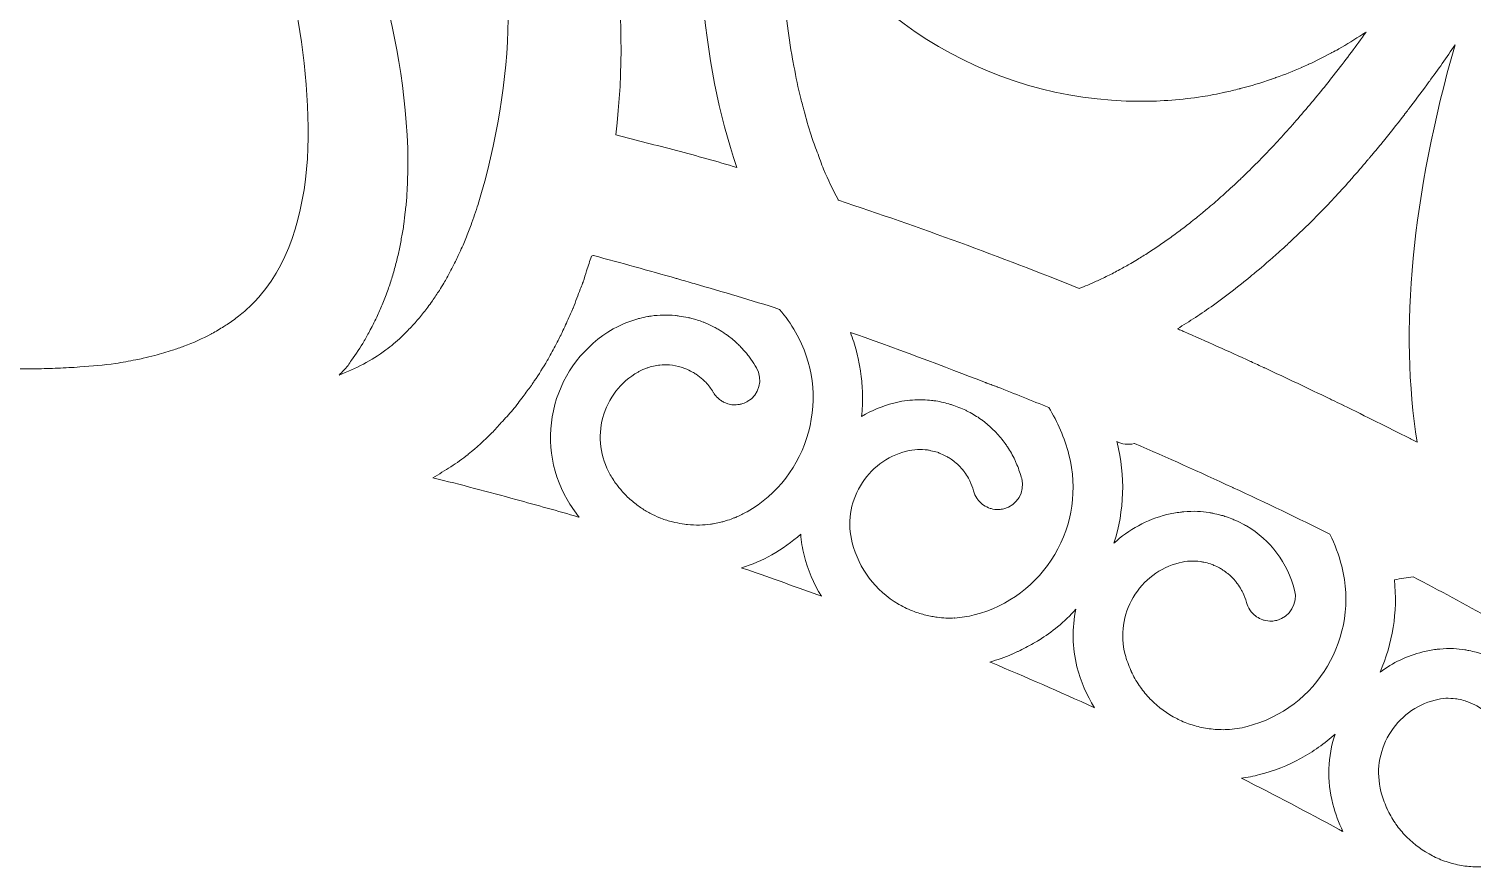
# Model space of a CAD drawing. Header units: millimetres. Extents: x -416 to 1516, y -417 to 43.
# Drawn here: x 549.31 to 578.37, y -35.04 to -18.17 of the extents above; entities that cross this region are included whole.
import ezdxf

# ---------------------------------------------------------------- set-up
doc = ezdxf.new("R2010")
doc.units = ezdxf.units.MM
doc.header["$MEASUREMENT"] = 0
doc.layers.add('Layer 3', color=7, linetype='Continuous')

msp = doc.modelspace()

# ---------------------------------------------------------------- linework, layer by layer
at = {"layer": 'Layer 3', "lineweight": 0}
for points, knots in [([(550.312, -7.56), (550.319, -7.545), (550.319, -7.535), (550.322, -7.521), (550.621, -7.637), (550.924, -7.764), (551.229, -7.897), (551.306, -7.93), (551.383, -7.966), (551.46, -8.001), (551.725, -8.12), (551.991, -8.245), (552.258, -8.379), (552.303, -8.401), (552.347, -8.422), (552.392, -8.445), (552.474, -8.487), (552.555, -8.53), (552.637, -8.573), (552.738, -8.627), (552.839, -8.681), (552.94, -8.736), (553.125, -8.838), (553.311, -8.944), (553.496, -9.053), (553.526, -9.071), (553.556, -9.088), (553.586, -9.106), (553.627, -9.13), (553.667, -9.154), (553.708, -9.178), (553.94, -9.319), (554.172, -9.463), (554.405, -9.617), (556.08, -10.767), (557.662, -12.395), (558.421, -14.528), (559.207, -16.635), (559.105, -19.222), (558.357, -21.696), (558.356, -21.698), (558.356, -21.699), (558.355, -21.701), (558.312, -21.841), (558.265, -21.978), (558.215, -22.114), (558.199, -22.159), (558.18, -22.203), (558.163, -22.248), (558.127, -22.34), (558.092, -22.431), (558.053, -22.52), (558.031, -22.572), (558.007, -22.622), (557.984, -22.673), (557.947, -22.753), (557.91, -22.833), (557.87, -22.911), (557.844, -22.963), (557.817, -23.014), (557.79, -23.065), (557.75, -23.139), (557.708, -23.213), (557.666, -23.285), (557.637, -23.334), (557.607, -23.383), (557.577, -23.431), (557.532, -23.502), (557.484, -23.572), (557.436, -23.64), (557.406, -23.684), (557.376, -23.728), (557.344, -23.771), (557.29, -23.844), (557.233, -23.913), (557.175, -23.981), (557.147, -24.015), (557.119, -24.051), (557.09, -24.084), (557.057, -24.121), (557.021, -24.154), (556.987, -24.189), (556.929, -24.251), (556.872, -24.313), (556.811, -24.37), (556.71, -24.463), (556.606, -24.55), (556.497, -24.631), (556.214, -24.845), (555.895, -25.002), (555.557, -25.136), (555.618, -25.069), (555.684, -25.018), (555.738, -24.943), (555.764, -24.908), (555.784, -24.871), (555.809, -24.836), (555.899, -24.709), (555.987, -24.581), (556.064, -24.45), (556.108, -24.377), (556.144, -24.302), (556.183, -24.228), (556.235, -24.131), (556.287, -24.035), (556.332, -23.937), (556.37, -23.855), (556.403, -23.773), (556.437, -23.69), (556.474, -23.599), (556.511, -23.507), (556.544, -23.415), (556.574, -23.329), (556.601, -23.244), (556.627, -23.158), (556.655, -23.068), (556.68, -22.978), (556.703, -22.888), (556.726, -22.801), (556.748, -22.714), (556.767, -22.626), (556.786, -22.538), (556.802, -22.451), (556.817, -22.364), (556.833, -22.275), (556.849, -22.187), (556.862, -22.098), (556.873, -22.015), (556.882, -21.933), (556.891, -21.85), (556.9, -21.759), (556.912, -21.669), (556.919, -21.579), (556.924, -21.512), (556.925, -21.448), (556.929, -21.382), (556.943, -21.105), (556.949, -20.833), (556.942, -20.573), (556.878, -19.166), (556.642, -17.974), (556.261, -16.732), (555.866, -15.523), (555.282, -14.468), (554.647, -13.541), (553.104, -11.394), (551.392, -9.877), (549.813, -8.758), (550.006, -8.361), (550.185, -7.966), (550.312, -7.56)], [0, 0, 0, 0, 1, 1, 1, 2, 2, 2, 3, 3, 3, 4, 4, 4, 5, 5, 5, 6, 6, 6, 7, 7, 7, 8, 8, 8, 9, 9, 9, 10, 10, 10, 11, 11, 11, 12, 12, 12, 13, 13, 13, 14, 14, 14, 15, 15, 15, 16, 16, 16, 17, 17, 17, 18, 18, 18, 19, 19, 19, 20, 20, 20, 21, 21, 21, 22, 22, 22, 23, 23, 23, 24, 24, 24, 25, 25, 25, 26, 26, 26, 27, 27, 27, 28, 28, 28, 29, 29, 29, 30, 30, 30, 31, 31, 31, 32, 32, 32, 33, 33, 33, 34, 34, 34, 35, 35, 35, 36, 36, 36, 37, 37, 37, 38, 38, 38, 39, 39, 39, 40, 40, 40, 41, 41, 41, 42, 42, 42, 43, 43, 43, 44, 44, 44, 45, 45, 45, 46, 46, 46, 47, 47, 47, 48, 48, 48, 49, 49, 49, 50, 50, 50, 50]), ([(547.459, -9.323), (547.461, -9.323), (547.462, -9.323), (547.464, -9.323), (547.496, -9.323), (547.524, -9.323), (547.553, -9.323), (547.555, -9.323), (547.557, -9.323), (547.559, -9.323), (547.587, -9.322), (547.616, -9.322), (547.648, -9.322), (547.683, -9.322), (547.723, -9.323), (547.772, -9.324), (547.775, -9.324), (547.777, -9.324), (547.78, -9.324), (547.832, -9.326), (547.893, -9.328), (547.97, -9.332), (548.087, -9.335), (548.205, -9.343), (548.322, -9.353), (548.483, -9.366), (548.644, -9.386), (548.804, -9.406), (548.873, -9.415), (548.942, -9.423), (549.01, -9.432), (549.043, -9.437), (549.075, -9.441), (549.107, -9.445), (549.189, -9.456), (549.272, -9.467), (549.352, -9.477), (550.739, -10.706), (552.189, -12.283), (553.401, -14.331), (553.905, -15.211), (554.332, -16.181), (554.582, -17.221), (554.81, -18.234), (554.965, -19.46), (554.93, -20.571), (554.887, -21.699), (554.611, -22.796), (553.969, -23.537), (553.9, -23.619), (553.824, -23.695), (553.746, -23.769), (553.669, -23.84), (553.589, -23.908), (553.505, -23.973), (553.505, -23.973), (553.505, -23.973), (553.505, -23.973), (553.432, -24.029), (553.355, -24.083), (553.276, -24.134), (553.264, -24.142), (553.251, -24.15), (553.239, -24.158), (553.161, -24.208), (553.08, -24.256), (552.997, -24.301), (552.991, -24.304), (552.983, -24.308), (552.977, -24.311), (552.806, -24.402), (552.625, -24.483), (552.435, -24.555), (552.36, -24.583), (552.282, -24.61), (552.204, -24.636), (552.203, -24.636), (552.203, -24.636), (552.202, -24.636), (552.145, -24.655), (552.088, -24.674), (552.029, -24.691), (551.969, -24.708), (551.909, -24.725), (551.849, -24.74), (551.771, -24.761), (551.691, -24.78), (551.611, -24.798), (551.563, -24.808), (551.515, -24.82), (551.465, -24.829), (551.332, -24.856), (551.198, -24.88), (551.06, -24.901), (551.059, -24.901), (551.059, -24.901), (551.059, -24.901), (550.823, -24.935), (550.581, -24.955), (550.337, -24.973), (550.191, -24.983), (550.043, -24.991), (549.894, -24.996), (549.749, -25.001), (549.605, -25.008), (549.458, -25.009), (549.217, -25.012), (548.975, -25.013), (548.729, -25.008), (547.194, -24.697), (545.593, -24.318), (543.931, -24.02), (543.895, -24.013), (543.857, -24.008), (543.821, -24.002), (545.947, -20.879), (546.739, -17.637), (546.169, -14.344), (545.819, -12.316), (544.989, -10.6), (544.16, -9.333), (544.586, -9.337), (545.013, -9.34), (545.428, -9.338), (545.428, -9.338), (547.068, -9.326), (547.068, -9.326), (547.068, -9.326), (547.459, -9.323), (547.459, -9.323)], [0, 0, 0, 0, 1, 1, 1, 2, 2, 2, 3, 3, 3, 4, 4, 4, 5, 5, 5, 6, 6, 6, 7, 7, 7, 8, 8, 8, 9, 9, 9, 10, 10, 10, 11, 11, 11, 12, 12, 12, 13, 13, 13, 14, 14, 14, 15, 15, 15, 16, 16, 16, 17, 17, 17, 18, 18, 18, 19, 19, 19, 20, 20, 20, 21, 21, 21, 22, 22, 22, 23, 23, 23, 24, 24, 24, 25, 25, 25, 26, 26, 26, 27, 27, 27, 28, 28, 28, 29, 29, 29, 30, 30, 30, 31, 31, 31, 32, 32, 32, 33, 33, 33, 34, 34, 34, 35, 35, 35, 36, 36, 36, 37, 37, 37, 38, 38, 38, 39, 39, 39, 40, 40, 40, 41, 41, 41, 42, 42, 42, 43, 43, 43, 43]), ([(561.951, -15.024), (561.954, -15.018), (561.957, -15.012), (561.96, -15.006), (561.962, -15.003), (561.964, -15), (561.966, -14.996), (561.966, -14.995), (561.967, -14.994), (561.968, -14.992), (562.043, -14.859), (562.116, -14.722), (562.189, -14.586), (562.19, -14.583), (562.192, -14.58), (562.193, -14.577), (562.196, -14.571), (562.2, -14.566), (562.203, -14.56), (562.253, -14.467), (562.302, -14.372), (562.351, -14.277), (562.354, -14.272), (562.356, -14.267), (562.359, -14.261), (562.36, -14.259), (562.361, -14.257), (562.362, -14.255), (562.436, -14.111), (562.51, -13.967), (562.583, -13.819), (562.583, -13.818), (562.584, -13.817), (562.585, -13.815), (562.586, -13.812), (562.588, -13.808), (562.59, -13.805), (562.593, -13.798), (562.596, -13.792), (562.599, -13.786), (562.716, -13.549), (562.831, -13.308), (562.942, -13.06), (562.943, -13.058), (562.944, -13.057), (562.945, -13.055), (562.623, -16.125), (562.843, -18.85), (563.567, -20.959), (563.166, -20.837), (562.761, -20.726), (562.354, -20.619), (561.947, -20.512), (561.538, -20.408), (561.13, -20.301), (561.285, -18.999), (561.269, -17.707), (561.071, -16.468), (561.24, -16.213), (561.406, -15.952), (561.569, -15.683), (561.699, -15.469), (561.826, -15.249), (561.951, -15.024)], [0, 0, 0, 0, 1, 1, 1, 2, 2, 2, 3, 3, 3, 4, 4, 4, 5, 5, 5, 6, 6, 6, 7, 7, 7, 8, 8, 8, 9, 9, 9, 10, 10, 10, 11, 11, 11, 12, 12, 12, 13, 13, 13, 14, 14, 14, 15, 15, 15, 16, 16, 16, 17, 17, 17, 18, 18, 18, 19, 19, 19, 20, 20, 20, 21, 21, 21, 21]), ([(564.456, -15.144), (565.787, -17.799), (568.532, -19.627), (571.699, -19.627), (571.699, -19.627), (571.699, -19.627), (571.699, -19.627), (571.699, -19.627), (571.699, -19.627), (571.699, -19.627), (571.699, -19.627), (571.699, -19.627), (571.699, -19.627), (571.699, -19.627), (571.7, -19.627), (571.7, -19.627), (572.12, -19.627), (572.532, -19.595), (572.935, -19.533), (573.089, -19.509), (573.24, -19.478), (573.391, -19.445), (573.392, -19.445), (573.394, -19.444), (573.395, -19.444), (573.396, -19.444), (573.396, -19.444), (573.396, -19.444), (573.492, -19.423), (573.587, -19.401), (573.682, -19.377), (573.682, -19.377), (573.682, -19.377), (573.683, -19.377), (573.685, -19.376), (573.687, -19.375), (573.69, -19.375), (573.69, -19.375), (573.69, -19.375), (573.69, -19.375), (573.69, -19.375), (573.69, -19.375), (573.69, -19.375), (573.693, -19.374), (573.697, -19.373), (573.7, -19.372), (573.701, -19.372), (573.701, -19.371), (573.702, -19.371), (573.914, -19.317), (574.122, -19.254), (574.328, -19.183), (574.328, -19.183), (574.328, -19.183), (574.329, -19.183), (574.331, -19.182), (574.333, -19.182), (574.335, -19.181), (574.36, -19.172), (574.385, -19.163), (574.41, -19.154), (574.413, -19.153), (574.415, -19.152), (574.418, -19.151), (574.418, -19.151), (574.419, -19.151), (574.419, -19.151), (574.595, -19.088), (574.768, -19.019), (574.938, -18.944), (574.938, -18.944), (574.939, -18.944), (574.939, -18.944), (574.942, -18.943), (574.946, -18.941), (574.949, -18.94), (574.99, -18.922), (575.03, -18.905), (575.07, -18.887), (575.072, -18.886), (575.075, -18.884), (575.077, -18.883), (575.077, -18.883), (575.078, -18.883), (575.078, -18.883), (575.229, -18.813), (575.377, -18.738), (575.524, -18.659), (575.525, -18.658), (575.526, -18.658), (575.527, -18.657), (575.533, -18.654), (575.539, -18.652), (575.545, -18.648), (575.589, -18.625), (575.634, -18.603), (575.678, -18.578), (575.68, -18.577), (575.682, -18.575), (575.684, -18.574), (575.684, -18.574), (575.684, -18.574), (575.685, -18.574), (575.85, -18.48), (576.012, -18.38), (576.169, -18.275), (576.172, -18.273), (576.175, -18.271), (576.178, -18.269), (576.197, -18.257), (576.216, -18.247), (576.234, -18.235), (576.039, -18.508), (575.841, -18.772), (575.641, -19.028), (575.632, -19.04), (575.623, -19.052), (575.614, -19.064), (575.42, -19.312), (575.224, -19.552), (575.027, -19.784), (575.011, -19.803), (574.994, -19.822), (574.978, -19.841), (574.78, -20.072), (574.581, -20.295), (574.381, -20.508), (574.373, -20.517), (574.365, -20.526), (574.356, -20.534), (574.151, -20.753), (573.944, -20.962), (573.737, -21.161), (573.726, -21.171), (573.715, -21.182), (573.703, -21.193), (573.598, -21.293), (573.492, -21.391), (573.387, -21.486), (573.362, -21.508), (573.338, -21.53), (573.313, -21.552), (573.221, -21.634), (573.128, -21.714), (573.036, -21.792), (573.003, -21.819), (572.971, -21.846), (572.939, -21.872), (572.854, -21.942), (572.769, -22.011), (572.684, -22.078), (572.647, -22.107), (572.61, -22.136), (572.572, -22.164), (572.493, -22.225), (572.413, -22.285), (572.333, -22.342), (572.293, -22.372), (572.252, -22.402), (572.211, -22.43), (572.134, -22.484), (572.058, -22.536), (571.982, -22.587), (571.939, -22.615), (571.896, -22.644), (571.854, -22.671), (571.779, -22.719), (571.704, -22.765), (571.63, -22.81), (571.586, -22.836), (571.543, -22.863), (571.5, -22.888), (571.425, -22.931), (571.351, -22.972), (571.276, -23.012), (571.234, -23.035), (571.192, -23.059), (571.15, -23.081), (571.07, -23.122), (570.99, -23.16), (570.911, -23.197), (570.875, -23.214), (570.839, -23.233), (570.803, -23.249), (570.688, -23.301), (570.574, -23.349), (570.46, -23.393), (568.867, -22.753), (567.25, -22.161), (565.612, -21.618), (565.609, -21.614), (565.608, -21.609), (565.606, -21.605), (565.501, -21.412), (565.403, -21.208), (565.312, -20.993), (565.267, -20.884), (565.227, -20.765), (565.185, -20.65), (565.143, -20.536), (565.098, -20.427), (565.06, -20.308), (565.007, -20.144), (564.961, -19.971), (564.915, -19.798), (564.906, -19.764), (564.897, -19.731), (564.887, -19.698), (564.875, -19.655), (564.863, -19.613), (564.852, -19.568), (564.801, -19.359), (564.757, -19.142), (564.716, -18.92), (564.707, -18.872), (564.696, -18.827), (564.688, -18.779), (564.644, -18.53), (564.607, -18.273), (564.576, -18.01), (564.573, -17.987), (564.569, -17.965), (564.566, -17.941), (564.534, -17.659), (564.508, -17.369), (564.488, -17.073), (564.488, -17.068), (564.488, -17.063), (564.487, -17.057), (564.486, -17.042), (564.486, -17.025), (564.485, -17.009), (564.481, -16.94), (564.481, -16.868), (564.477, -16.798), (564.466, -16.575), (564.454, -16.351), (564.45, -16.12), (564.445, -15.801), (564.447, -15.476), (564.456, -15.144)], [0, 0, 0, 0, 1, 1, 1, 2, 2, 2, 3, 3, 3, 4, 4, 4, 5, 5, 5, 6, 6, 6, 7, 7, 7, 8, 8, 8, 9, 9, 9, 10, 10, 10, 11, 11, 11, 12, 12, 12, 13, 13, 13, 14, 14, 14, 15, 15, 15, 16, 16, 16, 17, 17, 17, 18, 18, 18, 19, 19, 19, 20, 20, 20, 21, 21, 21, 22, 22, 22, 23, 23, 23, 24, 24, 24, 25, 25, 25, 26, 26, 26, 27, 27, 27, 28, 28, 28, 29, 29, 29, 30, 30, 30, 31, 31, 31, 32, 32, 32, 33, 33, 33, 34, 34, 34, 35, 35, 35, 36, 36, 36, 37, 37, 37, 38, 38, 38, 39, 39, 39, 40, 40, 40, 41, 41, 41, 42, 42, 42, 43, 43, 43, 44, 44, 44, 45, 45, 45, 46, 46, 46, 47, 47, 47, 48, 48, 48, 49, 49, 49, 50, 50, 50, 51, 51, 51, 52, 52, 52, 53, 53, 53, 54, 54, 54, 55, 55, 55, 56, 56, 56, 57, 57, 57, 58, 58, 58, 59, 59, 59, 60, 60, 60, 61, 61, 61, 62, 62, 62, 63, 63, 63, 64, 64, 64, 65, 65, 65, 66, 66, 66, 67, 67, 67, 68, 68, 68, 69, 69, 69, 70, 70, 70, 71, 71, 71, 72, 72, 72, 73, 73, 73, 74, 74, 74, 75, 75, 75, 76, 76, 76, 77, 77, 77, 78, 78, 78, 79, 79, 79, 80, 80, 80, 80]), ([(577.264, -26.485), (577.229, -26.468), (577.193, -26.451), (577.159, -26.433), (577.15, -26.429), (577.141, -26.424), (577.132, -26.42), (577.124, -26.416), (577.116, -26.412), (577.108, -26.408), (576.668, -26.185), (576.226, -25.965), (575.783, -25.749), (575.781, -25.748), (575.779, -25.747), (575.778, -25.746), (575.776, -25.745), (575.774, -25.744), (575.772, -25.743), (575.762, -25.739), (575.753, -25.734), (575.744, -25.73), (575.683, -25.7), (575.621, -25.67), (575.56, -25.64), (575.547, -25.634), (575.533, -25.628), (575.52, -25.622), (575.518, -25.621), (575.515, -25.619), (575.513, -25.618), (575.51, -25.617), (575.508, -25.616), (575.506, -25.615), (575.07, -25.404), (574.633, -25.197), (574.193, -24.993), (574.19, -24.992), (574.188, -24.99), (574.185, -24.989), (574.182, -24.988), (574.179, -24.986), (574.175, -24.984), (574.09, -24.945), (574.004, -24.905), (573.918, -24.865), (573.916, -24.864), (573.914, -24.863), (573.912, -24.862), (573.911, -24.862), (573.91, -24.861), (573.908, -24.861), (573.464, -24.657), (573.017, -24.456), (572.567, -24.261), (572.561, -24.258), (572.554, -24.255), (572.547, -24.252), (572.539, -24.249), (572.532, -24.245), (572.524, -24.242), (572.495, -24.229), (572.467, -24.216), (572.438, -24.203), (572.679, -24.058), (572.92, -23.899), (573.16, -23.728), (573.377, -23.574), (573.593, -23.407), (573.809, -23.234), (573.811, -23.232), (573.814, -23.229), (573.816, -23.227), (573.817, -23.226), (573.819, -23.225), (573.82, -23.224), (573.821, -23.224), (573.821, -23.223), (573.822, -23.223), (573.873, -23.182), (573.924, -23.138), (573.975, -23.096), (573.977, -23.095), (573.978, -23.094), (573.979, -23.093), (573.982, -23.091), (573.984, -23.088), (573.987, -23.086), (573.991, -23.082), (573.996, -23.079), (574.001, -23.075), (574.16, -22.942), (574.319, -22.805), (574.478, -22.662), (574.482, -22.657), (574.487, -22.653), (574.492, -22.649), (574.494, -22.647), (574.496, -22.645), (574.499, -22.643), (574.5, -22.641), (574.501, -22.64), (574.503, -22.639), (574.552, -22.594), (574.602, -22.551), (574.651, -22.505), (574.652, -22.504), (574.653, -22.503), (574.654, -22.502), (574.656, -22.501), (574.657, -22.499), (574.659, -22.497), (574.662, -22.495), (574.665, -22.492), (574.668, -22.489), (574.881, -22.291), (575.094, -22.087), (575.305, -21.871), (575.306, -21.871), (575.306, -21.87), (575.307, -21.87), (575.308, -21.868), (575.31, -21.867), (575.311, -21.865), (575.523, -21.649), (575.733, -21.421), (575.941, -21.187), (575.944, -21.184), (575.946, -21.181), (575.949, -21.178), (575.95, -21.176), (575.951, -21.175), (575.953, -21.173), (575.953, -21.173), (575.954, -21.172), (575.954, -21.171), (576.054, -21.06), (576.152, -20.941), (576.251, -20.826), (576.255, -20.821), (576.259, -20.816), (576.263, -20.811), (576.27, -20.803), (576.277, -20.795), (576.285, -20.786), (576.298, -20.771), (576.311, -20.755), (576.324, -20.74), (576.395, -20.656), (576.467, -20.574), (576.537, -20.487), (576.541, -20.483), (576.544, -20.479), (576.547, -20.475), (576.549, -20.473), (576.55, -20.471), (576.552, -20.469), (576.553, -20.468), (576.553, -20.467), (576.554, -20.466), (576.702, -20.286), (576.848, -20.1), (576.993, -19.912), (576.995, -19.909), (576.997, -19.906), (576.999, -19.904), (577.003, -19.899), (577.007, -19.894), (577.011, -19.889), (577.019, -19.879), (577.026, -19.871), (577.033, -19.861), (577.056, -19.832), (577.079, -19.802), (577.101, -19.772), (577.108, -19.764), (577.114, -19.756), (577.12, -19.748), (577.124, -19.743), (577.127, -19.738), (577.131, -19.733), (577.132, -19.731), (577.134, -19.728), (577.136, -19.726), (577.258, -19.565), (577.38, -19.403), (577.501, -19.236), (577.502, -19.235), (577.502, -19.234), (577.503, -19.233), (577.505, -19.231), (577.507, -19.229), (577.509, -19.226), (577.683, -18.988), (577.856, -18.745), (578.025, -18.494), (577.159, -21.502), (576.901, -24.262), (577.264, -26.485)], [0, 0, 0, 0, 1, 1, 1, 2, 2, 2, 3, 3, 3, 4, 4, 4, 5, 5, 5, 6, 6, 6, 7, 7, 7, 8, 8, 8, 9, 9, 9, 10, 10, 10, 11, 11, 11, 12, 12, 12, 13, 13, 13, 14, 14, 14, 15, 15, 15, 16, 16, 16, 17, 17, 17, 18, 18, 18, 19, 19, 19, 20, 20, 20, 21, 21, 21, 22, 22, 22, 23, 23, 23, 24, 24, 24, 25, 25, 25, 26, 26, 26, 27, 27, 27, 28, 28, 28, 29, 29, 29, 30, 30, 30, 31, 31, 31, 32, 32, 32, 33, 33, 33, 34, 34, 34, 35, 35, 35, 36, 36, 36, 37, 37, 37, 38, 38, 38, 39, 39, 39, 40, 40, 40, 41, 41, 41, 42, 42, 42, 43, 43, 43, 44, 44, 44, 45, 45, 45, 46, 46, 46, 47, 47, 47, 48, 48, 48, 49, 49, 49, 50, 50, 50, 51, 51, 51, 52, 52, 52, 53, 53, 53, 54, 54, 54, 55, 55, 55, 56, 56, 56, 57, 57, 57, 58, 58, 58, 59, 59, 59, 60, 60, 60, 61, 61, 61, 62, 62, 62, 63, 63, 63, 64, 64, 64, 65, 65, 65, 66, 66, 66, 66]), ([(564.428, -23.813), (564.428, -23.813), (564.428, -23.813), (564.428, -23.813), (564.545, -23.957), (564.655, -24.108), (564.75, -24.274), (565.102, -24.887), (565.194, -25.601), (565.009, -26.283), (564.824, -26.966), (564.384, -27.535), (563.771, -27.887), (563.769, -27.888), (563.768, -27.889), (563.766, -27.89), (563.699, -27.928), (563.63, -27.961), (563.56, -27.991), (563.537, -28.001), (563.514, -28.009), (563.491, -28.018), (563.441, -28.037), (563.391, -28.055), (563.34, -28.07), (563.315, -28.077), (563.289, -28.084), (563.263, -28.091), (563.212, -28.104), (563.16, -28.115), (563.109, -28.123), (563.085, -28.127), (563.062, -28.132), (563.039, -28.135), (562.965, -28.145), (562.891, -28.152), (562.817, -28.154), (562.816, -28.154), (562.816, -28.154), (562.816, -28.154), (562.735, -28.156), (562.655, -28.151), (562.575, -28.143), (562.554, -28.141), (562.533, -28.138), (562.512, -28.136), (562.448, -28.127), (562.384, -28.116), (562.321, -28.102), (562.305, -28.098), (562.288, -28.095), (562.271, -28.091), (562.192, -28.071), (562.114, -28.047), (562.038, -28.017), (562.031, -28.014), (562.023, -28.01), (562.016, -28.007), (561.947, -27.98), (561.881, -27.949), (561.816, -27.914), (561.8, -27.905), (561.784, -27.897), (561.768, -27.888), (561.703, -27.85), (561.638, -27.81), (561.577, -27.765), (561.572, -27.761), (561.567, -27.758), (561.562, -27.755), (561.494, -27.704), (561.429, -27.649), (561.367, -27.589), (561.359, -27.581), (561.35, -27.572), (561.342, -27.563), (561.29, -27.511), (561.24, -27.455), (561.193, -27.396), (561.183, -27.384), (561.173, -27.373), (561.164, -27.36), (561.111, -27.291), (561.062, -27.219), (561.017, -27.141), (560.816, -26.79), (560.763, -26.382), (560.869, -25.992), (560.975, -25.601), (561.226, -25.275), (561.577, -25.074), (561.582, -25.071), (561.588, -25.069), (561.593, -25.066), (561.647, -25.037), (561.702, -25.012), (561.759, -24.992), (561.78, -24.985), (561.801, -24.979), (561.822, -24.973), (561.867, -24.96), (561.911, -24.95), (561.956, -24.943), (561.977, -24.94), (561.997, -24.936), (562.018, -24.934), (562.082, -24.928), (562.145, -24.925), (562.208, -24.93), (562.209, -24.93), (562.209, -24.93), (562.209, -24.93), (562.21, -24.93), (562.21, -24.93), (562.211, -24.93), (562.292, -24.936), (562.371, -24.953), (562.448, -24.976), (562.473, -24.984), (562.496, -24.994), (562.52, -25.003), (562.573, -25.023), (562.624, -25.046), (562.673, -25.074), (562.699, -25.088), (562.723, -25.104), (562.747, -25.12), (562.794, -25.151), (562.838, -25.187), (562.881, -25.226), (562.9, -25.244), (562.921, -25.261), (562.939, -25.281), (562.996, -25.341), (563.047, -25.407), (563.09, -25.481), (563.091, -25.482), (563.093, -25.484), (563.093, -25.485), (563.113, -25.52), (563.137, -25.55), (563.164, -25.578), (563.171, -25.586), (563.179, -25.593), (563.188, -25.6), (563.207, -25.619), (563.228, -25.636), (563.251, -25.65), (563.261, -25.657), (563.271, -25.663), (563.281, -25.669), (563.305, -25.683), (563.329, -25.693), (563.354, -25.703), (563.364, -25.706), (563.373, -25.711), (563.383, -25.714), (563.419, -25.724), (563.455, -25.732), (563.492, -25.735), (563.492, -25.735), (563.492, -25.735), (563.492, -25.735), (563.534, -25.738), (563.577, -25.733), (563.619, -25.726), (563.63, -25.723), (563.642, -25.721), (563.653, -25.718), (563.693, -25.708), (563.731, -25.694), (563.769, -25.673), (563.771, -25.672), (563.774, -25.671), (563.777, -25.67), (564.016, -25.532), (564.099, -25.227), (563.962, -24.987), (563.954, -24.973), (563.943, -24.961), (563.935, -24.947), (563.899, -24.887), (563.861, -24.83), (563.82, -24.776), (563.8, -24.749), (563.779, -24.723), (563.758, -24.697), (563.722, -24.654), (563.685, -24.613), (563.646, -24.573), (563.625, -24.551), (563.604, -24.528), (563.582, -24.507), (563.524, -24.452), (563.464, -24.401), (563.401, -24.353), (563.381, -24.338), (563.361, -24.326), (563.341, -24.312), (563.291, -24.277), (563.241, -24.245), (563.19, -24.215), (563.164, -24.2), (563.137, -24.185), (563.111, -24.171), (563.056, -24.143), (563, -24.117), (562.944, -24.093), (562.924, -24.085), (562.905, -24.075), (562.885, -24.068), (562.809, -24.039), (562.733, -24.015), (562.655, -23.995), (562.631, -23.989), (562.608, -23.985), (562.585, -23.98), (562.524, -23.966), (562.464, -23.956), (562.402, -23.947), (562.377, -23.944), (562.353, -23.941), (562.328, -23.938), (562.245, -23.93), (562.162, -23.926), (562.079, -23.928), (562.079, -23.928), (562.079, -23.928), (562.079, -23.928), (562, -23.929), (561.922, -23.937), (561.844, -23.947), (561.821, -23.95), (561.798, -23.955), (561.774, -23.959), (561.719, -23.968), (561.664, -23.98), (561.609, -23.994), (561.583, -24), (561.557, -24.007), (561.531, -24.015), (561.476, -24.031), (561.423, -24.05), (561.369, -24.071), (561.346, -24.08), (561.323, -24.088), (561.3, -24.097), (561.225, -24.129), (561.151, -24.165), (561.079, -24.207), (560.496, -24.541), (560.078, -25.082), (559.903, -25.73), (559.727, -26.378), (559.815, -27.056), (560.149, -27.639), (560.222, -27.766), (560.305, -27.884), (560.394, -27.997), (560.388, -27.995), (560.382, -27.994), (560.377, -27.992), (559.958, -27.871), (559.539, -27.753), (559.118, -27.639), (558.564, -27.487), (558.008, -27.34), (557.448, -27.202), (557.568, -27.129), (557.689, -27.057), (557.808, -26.98), (557.926, -26.904), (558.043, -26.823), (558.154, -26.732), (558.156, -26.73), (558.158, -26.728), (558.16, -26.727), (558.327, -26.59), (558.484, -26.448), (558.632, -26.301), (558.7, -26.233), (558.759, -26.162), (558.823, -26.092), (558.901, -26.008), (558.982, -25.925), (559.055, -25.838), (559.128, -25.75), (559.194, -25.658), (559.262, -25.567), (559.291, -25.529), (559.32, -25.492), (559.348, -25.453), (559.374, -25.42), (559.401, -25.386), (559.426, -25.351), (559.427, -25.35), (559.428, -25.348), (559.429, -25.346), (559.435, -25.337), (559.44, -25.327), (559.447, -25.318), (559.461, -25.296), (559.475, -25.274), (559.489, -25.252), (559.58, -25.118), (559.668, -24.983), (559.748, -24.845), (559.748, -24.845), (559.748, -24.845), (559.748, -24.845), (559.748, -24.845), (559.748, -24.845), (559.748, -24.845), (559.75, -24.843), (559.751, -24.841), (559.752, -24.839), (559.771, -24.805), (559.787, -24.771), (559.806, -24.738), (559.861, -24.638), (559.915, -24.539), (559.966, -24.439), (559.986, -24.401), (560.008, -24.364), (560.027, -24.325), (560.028, -24.323), (560.029, -24.32), (560.031, -24.318), (560.056, -24.267), (560.076, -24.215), (560.1, -24.163), (560.146, -24.064), (560.193, -23.964), (560.236, -23.864), (560.245, -23.842), (560.256, -23.821), (560.265, -23.799), (560.267, -23.795), (560.268, -23.792), (560.269, -23.789), (560.297, -23.722), (560.32, -23.655), (560.346, -23.588), (560.346, -23.587), (560.346, -23.587), (560.346, -23.587), (560.347, -23.586), (560.347, -23.585), (560.347, -23.585), (560.37, -23.525), (560.392, -23.466), (560.415, -23.407), (560.429, -23.367), (560.446, -23.328), (560.46, -23.289), (560.46, -23.289), (560.46, -23.288), (560.46, -23.288), (560.46, -23.288), (560.461, -23.288), (560.461, -23.287), (560.461, -23.287), (560.461, -23.287), (560.461, -23.287), (560.463, -23.281), (560.465, -23.275), (560.467, -23.27), (560.469, -23.266), (560.47, -23.262), (560.471, -23.259), (560.497, -23.185), (560.518, -23.111), (560.542, -23.038), (560.575, -22.939), (560.608, -22.841), (560.637, -22.744), (560.649, -22.739), (560.662, -22.733), (560.674, -22.729), (560.677, -22.73), (560.68, -22.731), (560.682, -22.731), (561.238, -22.88), (561.792, -23.034), (562.345, -23.191), (562.356, -23.194), (562.366, -23.197), (562.377, -23.2), (562.487, -23.232), (562.597, -23.263), (562.707, -23.295), (563.283, -23.461), (563.857, -23.632), (564.428, -23.813)], [0, 0, 0, 0, 1, 1, 1, 2, 2, 2, 3, 3, 3, 4, 4, 4, 5, 5, 5, 6, 6, 6, 7, 7, 7, 8, 8, 8, 9, 9, 9, 10, 10, 10, 11, 11, 11, 12, 12, 12, 13, 13, 13, 14, 14, 14, 15, 15, 15, 16, 16, 16, 17, 17, 17, 18, 18, 18, 19, 19, 19, 20, 20, 20, 21, 21, 21, 22, 22, 22, 23, 23, 23, 24, 24, 24, 25, 25, 25, 26, 26, 26, 27, 27, 27, 28, 28, 28, 29, 29, 29, 30, 30, 30, 31, 31, 31, 32, 32, 32, 33, 33, 33, 34, 34, 34, 35, 35, 35, 36, 36, 36, 37, 37, 37, 38, 38, 38, 39, 39, 39, 40, 40, 40, 41, 41, 41, 42, 42, 42, 43, 43, 43, 44, 44, 44, 45, 45, 45, 46, 46, 46, 47, 47, 47, 48, 48, 48, 49, 49, 49, 50, 50, 50, 51, 51, 51, 52, 52, 52, 53, 53, 53, 54, 54, 54, 55, 55, 55, 56, 56, 56, 57, 57, 57, 58, 58, 58, 59, 59, 59, 60, 60, 60, 61, 61, 61, 62, 62, 62, 63, 63, 63, 64, 64, 64, 65, 65, 65, 66, 66, 66, 67, 67, 67, 68, 68, 68, 69, 69, 69, 70, 70, 70, 71, 71, 71, 72, 72, 72, 73, 73, 73, 74, 74, 74, 75, 75, 75, 76, 76, 76, 77, 77, 77, 78, 78, 78, 79, 79, 79, 80, 80, 80, 81, 81, 81, 82, 82, 82, 83, 83, 83, 84, 84, 84, 85, 85, 85, 86, 86, 86, 87, 87, 87, 88, 88, 88, 89, 89, 89, 90, 90, 90, 91, 91, 91, 92, 92, 92, 93, 93, 93, 94, 94, 94, 95, 95, 95, 96, 96, 96, 97, 97, 97, 98, 98, 98, 99, 99, 99, 100, 100, 100, 101, 101, 101, 102, 102, 102, 103, 103, 103, 104, 104, 104, 105, 105, 105, 106, 106, 106, 107, 107, 107, 108, 108, 108, 109, 109, 109, 110, 110, 110, 111, 111, 111, 112, 112, 112, 113, 113, 113, 114, 114, 114, 115, 115, 115, 116, 116, 116, 117, 117, 117, 118, 118, 118, 119, 119, 119, 120, 120, 120, 121, 121, 121, 122, 122, 122, 123, 123, 123, 124, 124, 124, 125, 125, 125, 126, 126, 126, 127, 127, 127, 128, 128, 128, 129, 129, 129, 130, 130, 130, 131, 131, 131, 131]), ([(569.301, -27.217), (569.299, -27.208), (569.294, -27.2), (569.292, -27.191), (569.265, -27.093), (569.231, -26.999), (569.192, -26.909), (569.182, -26.886), (569.174, -26.863), (569.163, -26.841), (569.12, -26.75), (569.071, -26.664), (569.016, -26.582), (569.001, -26.559), (568.986, -26.537), (568.971, -26.515), (568.913, -26.435), (568.851, -26.359), (568.784, -26.289), (568.768, -26.272), (568.751, -26.257), (568.735, -26.241), (568.666, -26.173), (568.593, -26.108), (568.515, -26.051), (568.505, -26.043), (568.494, -26.036), (568.484, -26.028), (568.403, -25.97), (568.318, -25.92), (568.23, -25.874), (568.212, -25.864), (568.195, -25.854), (568.176, -25.845), (568.086, -25.802), (567.993, -25.765), (567.897, -25.735), (567.876, -25.728), (567.855, -25.721), (567.834, -25.715), (567.736, -25.687), (567.636, -25.665), (567.534, -25.651), (567.517, -25.649), (567.501, -25.648), (567.484, -25.646), (567.375, -25.634), (567.264, -25.629), (567.153, -25.634), (567.012, -25.641), (566.871, -25.662), (566.729, -25.698), (566.497, -25.758), (566.279, -25.85), (566.077, -25.968), (566.092, -25.828), (566.099, -25.687), (566.097, -25.545), (566.096, -25.418), (566.085, -25.29), (566.07, -25.163), (566.07, -25.159), (566.069, -25.154), (566.068, -25.15), (566.068, -25.149), (566.068, -25.148), (566.068, -25.147), (566.065, -25.123), (566.061, -25.098), (566.057, -25.074), (566.057, -25.073), (566.057, -25.072), (566.057, -25.071), (566.056, -25.064), (566.055, -25.057), (566.054, -25.05), (566.04, -24.955), (566.021, -24.861), (566, -24.767), (565.998, -24.76), (565.996, -24.753), (565.995, -24.746), (565.994, -24.745), (565.994, -24.744), (565.994, -24.742), (565.988, -24.718), (565.983, -24.694), (565.976, -24.67), (565.976, -24.669), (565.976, -24.669), (565.976, -24.668), (565.975, -24.664), (565.974, -24.66), (565.973, -24.656), (565.939, -24.53), (565.901, -24.404), (565.853, -24.28), (565.854, -24.281), (565.854, -24.281), (565.854, -24.281), (566.569, -24.52), (567.904, -25.03), (568.506, -25.26), (568.526, -25.268), (568.545, -25.275), (568.565, -25.283), (568.57, -25.285), (568.576, -25.287), (568.581, -25.289), (568.587, -25.291), (568.595, -25.294), (568.601, -25.296), (568.616, -25.302), (568.628, -25.307), (568.641, -25.312), (568.649, -25.314), (568.654, -25.317), (568.661, -25.319), (568.677, -25.325), (568.695, -25.332), (568.709, -25.337), (568.709, -25.338), (568.711, -25.338), (568.712, -25.339), (568.725, -25.344), (568.735, -25.347), (568.746, -25.351), (568.748, -25.352), (568.75, -25.353), (568.753, -25.354), (568.765, -25.358), (568.779, -25.364), (568.787, -25.367), (568.787, -25.367), (568.787, -25.367), (568.787, -25.367), (568.798, -25.371), (568.802, -25.372), (568.806, -25.373), (568.808, -25.374), (568.815, -25.377), (568.815, -25.377), (569.16, -25.511), (569.503, -25.65), (569.846, -25.789), (570.024, -26.076), (570.162, -26.395), (570.251, -26.739), (570.427, -27.424), (570.326, -28.136), (569.966, -28.745), (569.606, -29.354), (569.031, -29.786), (568.346, -29.962), (568.215, -29.996), (568.084, -30.016), (567.952, -30.024), (567.952, -30.024), (567.951, -30.023), (567.951, -30.023), (567.833, -30.03), (567.717, -30.023), (567.601, -30.009), (567.564, -30.004), (567.529, -29.997), (567.493, -29.991), (567.41, -29.976), (567.328, -29.956), (567.247, -29.931), (567.211, -29.919), (567.175, -29.909), (567.139, -29.896), (567.035, -29.857), (566.933, -29.81), (566.835, -29.754), (566.829, -29.75), (566.823, -29.748), (566.818, -29.745), (566.354, -29.471), (566.024, -29.032), (565.89, -28.51), (565.789, -28.119), (565.847, -27.711), (566.053, -27.363), (566.259, -27.014), (566.588, -26.767), (566.979, -26.667), (567.054, -26.647), (567.128, -26.636), (567.202, -26.633), (567.271, -26.629), (567.34, -26.634), (567.407, -26.643), (567.43, -26.646), (567.451, -26.653), (567.473, -26.657), (567.517, -26.666), (567.562, -26.676), (567.605, -26.69), (567.629, -26.698), (567.653, -26.709), (567.676, -26.719), (567.715, -26.735), (567.753, -26.752), (567.79, -26.772), (567.813, -26.785), (567.835, -26.799), (567.858, -26.813), (567.892, -26.836), (567.925, -26.86), (567.957, -26.886), (567.978, -26.903), (567.998, -26.92), (568.017, -26.938), (568.048, -26.967), (568.076, -26.998), (568.104, -27.031), (568.12, -27.05), (568.137, -27.069), (568.152, -27.09), (568.18, -27.128), (568.204, -27.169), (568.227, -27.211), (568.237, -27.23), (568.249, -27.247), (568.258, -27.266), (568.288, -27.33), (568.314, -27.396), (568.332, -27.466), (568.346, -27.52), (568.37, -27.569), (568.399, -27.613), (568.402, -27.619), (568.405, -27.625), (568.409, -27.631), (568.439, -27.672), (568.473, -27.707), (568.513, -27.737), (568.52, -27.742), (568.526, -27.747), (568.533, -27.752), (568.574, -27.78), (568.618, -27.802), (568.665, -27.817), (568.671, -27.819), (568.678, -27.82), (568.685, -27.822), (568.735, -27.836), (568.787, -27.844), (568.841, -27.841), (568.841, -27.841), (568.841, -27.841), (568.841, -27.841), (568.874, -27.84), (568.908, -27.835), (568.941, -27.826), (569.209, -27.757), (569.37, -27.485), (569.301, -27.217)], [0, 0, 0, 0, 1, 1, 1, 2, 2, 2, 3, 3, 3, 4, 4, 4, 5, 5, 5, 6, 6, 6, 7, 7, 7, 8, 8, 8, 9, 9, 9, 10, 10, 10, 11, 11, 11, 12, 12, 12, 13, 13, 13, 14, 14, 14, 15, 15, 15, 16, 16, 16, 17, 17, 17, 18, 18, 18, 19, 19, 19, 20, 20, 20, 21, 21, 21, 22, 22, 22, 23, 23, 23, 24, 24, 24, 25, 25, 25, 26, 26, 26, 27, 27, 27, 28, 28, 28, 29, 29, 29, 30, 30, 30, 31, 31, 31, 32, 32, 32, 33, 33, 33, 34, 34, 34, 35, 35, 35, 36, 36, 36, 37, 37, 37, 38, 38, 38, 39, 39, 39, 40, 40, 40, 41, 41, 41, 42, 42, 42, 43, 43, 43, 44, 44, 44, 45, 45, 45, 46, 46, 46, 47, 47, 47, 48, 48, 48, 49, 49, 49, 50, 50, 50, 51, 51, 51, 52, 52, 52, 53, 53, 53, 54, 54, 54, 55, 55, 55, 56, 56, 56, 57, 57, 57, 58, 58, 58, 59, 59, 59, 60, 60, 60, 61, 61, 61, 62, 62, 62, 63, 63, 63, 64, 64, 64, 65, 65, 65, 66, 66, 66, 67, 67, 67, 68, 68, 68, 69, 69, 69, 70, 70, 70, 71, 71, 71, 72, 72, 72, 73, 73, 73, 74, 74, 74, 75, 75, 75, 76, 76, 76, 77, 77, 77, 78, 78, 78, 79, 79, 79, 80, 80, 80, 81, 81, 81, 82, 82, 82, 83, 83, 83, 84, 84, 84, 85, 85, 85, 86, 86, 86, 86]), ([(571.22, -26.49), (571.219, -26.484), (571.217, -26.479), (571.215, -26.474), (571.267, -26.5), (571.324, -26.517), (571.383, -26.525), (571.383, -26.525), (571.383, -26.525), (571.383, -26.525), (571.383, -26.525), (571.383, -26.525), (571.383, -26.525), (571.442, -26.532), (571.503, -26.529), (571.565, -26.513), (571.567, -26.512), (571.57, -26.512), (571.572, -26.511), (571.573, -26.512), (571.573, -26.512), (571.574, -26.512), (572.232, -26.797), (572.886, -27.09), (573.536, -27.391), (573.545, -27.395), (573.554, -27.399), (573.562, -27.403), (574.215, -27.706), (574.863, -28.017), (575.506, -28.337), (575.506, -28.337), (575.507, -28.337), (575.507, -28.337), (575.606, -28.541), (575.686, -28.757), (575.745, -28.984), (576.108, -30.398), (575.254, -31.844), (573.84, -32.207), (573.705, -32.242), (573.57, -32.262), (573.436, -32.269), (573.328, -32.274), (573.222, -32.268), (573.116, -32.257), (573.102, -32.255), (573.088, -32.254), (573.075, -32.252), (572.974, -32.239), (572.875, -32.217), (572.778, -32.189), (572.763, -32.185), (572.748, -32.18), (572.733, -32.176), (572.636, -32.145), (572.541, -32.108), (572.45, -32.063), (572.441, -32.058), (572.432, -32.053), (572.422, -32.048), (572.232, -31.951), (572.057, -31.824), (571.905, -31.671), (571.899, -31.665), (571.893, -31.66), (571.888, -31.654), (571.814, -31.578), (571.748, -31.496), (571.687, -31.409), (571.68, -31.4), (571.673, -31.391), (571.667, -31.381), (571.607, -31.292), (571.553, -31.199), (571.507, -31.1), (571.504, -31.093), (571.502, -31.086), (571.499, -31.08), (571.452, -30.976), (571.413, -30.869), (571.384, -30.755), (571.283, -30.364), (571.341, -29.956), (571.547, -29.608), (571.753, -29.259), (572.082, -29.012), (572.474, -28.912), (572.548, -28.893), (572.622, -28.882), (572.696, -28.878), (572.765, -28.875), (572.834, -28.879), (572.901, -28.888), (572.924, -28.891), (572.945, -28.898), (572.967, -28.902), (573.012, -28.911), (573.056, -28.921), (573.099, -28.935), (573.123, -28.944), (573.147, -28.954), (573.171, -28.964), (573.209, -28.98), (573.247, -28.997), (573.283, -29.017), (573.307, -29.03), (573.329, -29.044), (573.352, -29.059), (573.386, -29.081), (573.419, -29.105), (573.451, -29.131), (573.472, -29.148), (573.492, -29.165), (573.511, -29.183), (573.542, -29.212), (573.571, -29.244), (573.598, -29.276), (573.614, -29.295), (573.631, -29.314), (573.646, -29.335), (573.674, -29.373), (573.698, -29.414), (573.721, -29.456), (573.731, -29.475), (573.743, -29.492), (573.752, -29.512), (573.783, -29.575), (573.808, -29.641), (573.826, -29.711), (573.84, -29.765), (573.864, -29.814), (573.893, -29.858), (573.897, -29.864), (573.9, -29.87), (573.904, -29.876), (573.933, -29.917), (573.968, -29.952), (574.007, -29.982), (574.014, -29.987), (574.021, -29.992), (574.028, -29.997), (574.068, -30.025), (574.112, -30.047), (574.159, -30.062), (574.166, -30.065), (574.173, -30.066), (574.18, -30.068), (574.23, -30.081), (574.282, -30.089), (574.335, -30.086), (574.335, -30.086), (574.335, -30.086), (574.335, -30.086), (574.368, -30.085), (574.402, -30.08), (574.436, -30.071), (574.703, -30.002), (574.864, -29.73), (574.795, -29.462), (574.655, -28.916), (574.31, -28.457), (573.825, -28.17), (573.813, -28.163), (573.8, -28.158), (573.787, -28.151), (573.731, -28.119), (573.674, -28.09), (573.615, -28.063), (573.588, -28.051), (573.56, -28.04), (573.532, -28.029), (573.486, -28.011), (573.439, -27.993), (573.391, -27.978), (573.362, -27.968), (573.333, -27.96), (573.303, -27.952), (573.253, -27.938), (573.203, -27.927), (573.152, -27.917), (573.126, -27.912), (573.1, -27.906), (573.074, -27.902), (572.997, -27.89), (572.921, -27.881), (572.844, -27.878), (572.843, -27.878), (572.842, -27.878), (572.842, -27.878), (572.842, -27.878), (572.842, -27.878), (572.842, -27.878), (572.75, -27.874), (572.659, -27.878), (572.567, -27.886), (572.544, -27.888), (572.521, -27.891), (572.498, -27.893), (572.407, -27.905), (572.315, -27.92), (572.223, -27.943), (571.82, -28.047), (571.456, -28.245), (571.157, -28.518), (571.368, -27.867), (571.395, -27.169), (571.22, -26.49)], [0, 0, 0, 0, 1, 1, 1, 2, 2, 2, 3, 3, 3, 4, 4, 4, 5, 5, 5, 6, 6, 6, 7, 7, 7, 8, 8, 8, 9, 9, 9, 10, 10, 10, 11, 11, 11, 12, 12, 12, 13, 13, 13, 14, 14, 14, 15, 15, 15, 16, 16, 16, 17, 17, 17, 18, 18, 18, 19, 19, 19, 20, 20, 20, 21, 21, 21, 22, 22, 22, 23, 23, 23, 24, 24, 24, 25, 25, 25, 26, 26, 26, 27, 27, 27, 28, 28, 28, 29, 29, 29, 30, 30, 30, 31, 31, 31, 32, 32, 32, 33, 33, 33, 34, 34, 34, 35, 35, 35, 36, 36, 36, 37, 37, 37, 38, 38, 38, 39, 39, 39, 40, 40, 40, 41, 41, 41, 42, 42, 42, 43, 43, 43, 44, 44, 44, 45, 45, 45, 46, 46, 46, 47, 47, 47, 48, 48, 48, 49, 49, 49, 50, 50, 50, 51, 51, 51, 52, 52, 52, 53, 53, 53, 54, 54, 54, 55, 55, 55, 56, 56, 56, 57, 57, 57, 58, 58, 58, 59, 59, 59, 60, 60, 60, 61, 61, 61, 62, 62, 62, 63, 63, 63, 64, 64, 64, 65, 65, 65, 66, 66, 66, 67, 67, 67, 68, 68, 68, 69, 69, 69, 69]), ([(563.66, -29.015), (563.87, -28.95), (564.075, -28.867), (564.27, -28.755), (564.481, -28.634), (564.675, -28.494), (564.852, -28.339), (564.863, -28.48), (564.885, -28.62), (564.92, -28.759), (564.996, -29.054), (565.114, -29.331), (565.268, -29.584), (565.259, -29.58), (565.25, -29.577), (565.241, -29.574), (565.227, -29.569), (565.213, -29.564), (565.2, -29.56), (564.691, -29.375), (564.183, -29.192), (563.669, -29.018), (563.667, -29.018), (563.664, -29.017), (563.661, -29.016), (563.661, -29.016), (563.66, -29.015), (563.66, -29.015)], [0, 0, 0, 0, 1, 1, 1, 2, 2, 2, 3, 3, 3, 4, 4, 4, 5, 5, 5, 6, 6, 6, 7, 7, 7, 8, 8, 8, 9, 9, 9, 9]), ([(579.946, -32.225), (579.806, -31.678), (579.461, -31.22), (578.975, -30.933), (578.963, -30.925), (578.95, -30.92), (578.938, -30.913), (578.882, -30.882), (578.824, -30.852), (578.766, -30.826), (578.739, -30.813), (578.711, -30.803), (578.683, -30.792), (578.636, -30.773), (578.589, -30.755), (578.542, -30.74), (578.513, -30.731), (578.484, -30.722), (578.454, -30.714), (578.404, -30.7), (578.354, -30.689), (578.303, -30.679), (578.277, -30.674), (578.251, -30.668), (578.224, -30.664), (578.148, -30.652), (578.072, -30.644), (577.995, -30.64), (577.994, -30.64), (577.993, -30.64), (577.993, -30.64), (577.993, -30.64), (577.993, -30.64), (577.993, -30.64), (577.901, -30.636), (577.809, -30.641), (577.718, -30.649), (577.695, -30.651), (577.672, -30.653), (577.649, -30.656), (577.557, -30.667), (577.465, -30.682), (577.374, -30.706), (577.06, -30.786), (576.77, -30.925), (576.516, -31.111), (576.767, -30.541), (576.874, -29.905), (576.804, -29.257), (576.931, -29.228), (577.057, -29.209), (577.183, -29.194), (577.183, -29.194), (577.183, -29.194), (577.183, -29.194), (577.708, -29.471), (578.231, -29.751), (578.75, -30.038), (578.752, -30.04), (578.754, -30.041), (578.756, -30.042), (578.757, -30.043), (578.759, -30.043), (578.76, -30.044), (578.761, -30.044), (578.761, -30.045), (578.762, -30.045), (578.877, -30.107), (579.004, -30.18), (579.136, -30.257), (579.188, -30.287), (579.241, -30.319), (579.295, -30.351), (579.369, -30.395), (579.446, -30.441), (579.523, -30.487), (579.523, -30.488), (579.524, -30.488), (579.524, -30.488), (579.633, -30.554), (579.75, -30.624), (579.864, -30.694), (579.867, -30.696), (579.871, -30.698), (579.874, -30.7), (580.136, -30.858), (580.403, -31.019), (580.672, -31.175), (580.679, -31.179), (580.687, -31.184), (580.695, -31.188), (580.695, -31.189), (580.696, -31.189), (580.696, -31.189), (580.776, -31.367), (580.845, -31.551), (580.895, -31.746), (581.071, -32.431), (580.97, -33.144), (580.61, -33.753), (580.251, -34.361), (579.675, -34.793), (578.99, -34.97), (578.856, -35.004), (578.721, -35.024), (578.587, -35.031), (578.479, -35.036), (578.372, -35.031), (578.267, -35.019), (578.253, -35.017), (578.239, -35.016), (578.225, -35.015), (578.124, -35.001), (578.025, -34.979), (577.929, -34.951), (577.914, -34.947), (577.899, -34.942), (577.884, -34.938), (577.787, -34.907), (577.692, -34.87), (577.601, -34.825), (577.591, -34.82), (577.582, -34.815), (577.573, -34.81), (577.383, -34.713), (577.208, -34.586), (577.056, -34.433), (577.05, -34.428), (577.044, -34.422), (577.038, -34.416), (576.965, -34.341), (576.898, -34.259), (576.837, -34.172), (576.831, -34.163), (576.824, -34.153), (576.817, -34.143), (576.757, -34.055), (576.704, -33.961), (576.658, -33.862), (576.655, -33.856), (576.652, -33.849), (576.649, -33.842), (576.603, -33.739), (576.564, -33.631), (576.535, -33.518), (576.434, -33.126), (576.492, -32.719), (576.698, -32.37), (576.903, -32.022), (577.233, -31.775), (577.624, -31.674), (577.696, -31.655), (577.769, -31.644), (577.841, -31.64), (577.841, -31.64), (577.841, -31.64), (577.841, -31.64), (577.906, -31.637), (577.971, -31.641), (578.035, -31.648), (578.054, -31.651), (578.072, -31.655), (578.091, -31.658), (578.139, -31.666), (578.186, -31.678), (578.232, -31.692), (578.25, -31.698), (578.268, -31.703), (578.286, -31.71), (578.347, -31.733), (578.408, -31.76), (578.465, -31.793), (578.721, -31.945), (578.902, -32.186), (578.976, -32.474), (578.99, -32.528), (579.014, -32.576), (579.043, -32.621), (579.047, -32.626), (579.05, -32.633), (579.054, -32.638), (579.083, -32.679), (579.118, -32.714), (579.157, -32.744), (579.164, -32.749), (579.171, -32.754), (579.178, -32.759), (579.218, -32.787), (579.262, -32.809), (579.309, -32.824), (579.316, -32.827), (579.323, -32.828), (579.33, -32.83), (579.38, -32.843), (579.432, -32.851), (579.485, -32.849), (579.485, -32.849), (579.485, -32.849), (579.485, -32.849), (579.519, -32.847), (579.552, -32.842), (579.586, -32.833), (579.854, -32.765), (580.015, -32.492), (579.946, -32.225)], [0, 0, 0, 0, 1, 1, 1, 2, 2, 2, 3, 3, 3, 4, 4, 4, 5, 5, 5, 6, 6, 6, 7, 7, 7, 8, 8, 8, 9, 9, 9, 10, 10, 10, 11, 11, 11, 12, 12, 12, 13, 13, 13, 14, 14, 14, 15, 15, 15, 16, 16, 16, 17, 17, 17, 18, 18, 18, 19, 19, 19, 20, 20, 20, 21, 21, 21, 22, 22, 22, 23, 23, 23, 24, 24, 24, 25, 25, 25, 26, 26, 26, 27, 27, 27, 28, 28, 28, 29, 29, 29, 30, 30, 30, 31, 31, 31, 32, 32, 32, 33, 33, 33, 34, 34, 34, 35, 35, 35, 36, 36, 36, 37, 37, 37, 38, 38, 38, 39, 39, 39, 40, 40, 40, 41, 41, 41, 42, 42, 42, 43, 43, 43, 44, 44, 44, 45, 45, 45, 46, 46, 46, 47, 47, 47, 48, 48, 48, 49, 49, 49, 50, 50, 50, 51, 51, 51, 52, 52, 52, 53, 53, 53, 54, 54, 54, 55, 55, 55, 56, 56, 56, 57, 57, 57, 58, 58, 58, 59, 59, 59, 60, 60, 60, 61, 61, 61, 62, 62, 62, 63, 63, 63, 64, 64, 64, 65, 65, 65, 66, 66, 66, 67, 67, 67, 68, 68, 68, 68]), ([(570.414, -31.004), (570.491, -31.303), (570.612, -31.578), (570.766, -31.828), (570.761, -31.826), (570.756, -31.824), (570.752, -31.822), (570.069, -31.512), (569.381, -31.211), (568.688, -30.921), (568.679, -30.917), (568.67, -30.913), (568.661, -30.909), (568.813, -30.867), (568.96, -30.813), (569.103, -30.753), (569.104, -30.752), (569.105, -30.752), (569.107, -30.751), (569.107, -30.751), (569.107, -30.751), (569.107, -30.751), (569.145, -30.735), (569.182, -30.717), (569.22, -30.7), (569.22, -30.7), (569.22, -30.699), (569.221, -30.699), (569.223, -30.698), (569.226, -30.697), (569.228, -30.696), (569.333, -30.648), (569.434, -30.595), (569.533, -30.537), (569.535, -30.536), (569.537, -30.535), (569.54, -30.533), (569.54, -30.533), (569.541, -30.533), (569.541, -30.533), (569.575, -30.512), (569.61, -30.493), (569.644, -30.472), (569.644, -30.472), (569.645, -30.472), (569.645, -30.471), (569.647, -30.47), (569.649, -30.469), (569.65, -30.468), (569.78, -30.386), (569.906, -30.298), (570.024, -30.2), (570.155, -30.091), (570.279, -29.972), (570.394, -29.845), (570.311, -30.223), (570.315, -30.618), (570.414, -31.004)], [0, 0, 0, 0, 1, 1, 1, 2, 2, 2, 3, 3, 3, 4, 4, 4, 5, 5, 5, 6, 6, 6, 7, 7, 7, 8, 8, 8, 9, 9, 9, 10, 10, 10, 11, 11, 11, 12, 12, 12, 13, 13, 13, 14, 14, 14, 15, 15, 15, 16, 16, 16, 17, 17, 17, 18, 18, 18, 19, 19, 19, 19]), ([(575.565, -33.767), (575.615, -33.961), (575.685, -34.145), (575.769, -34.32), (575.743, -34.306), (575.717, -34.293), (575.692, -34.28), (575.046, -33.928), (574.394, -33.585), (573.737, -33.252), (573.733, -33.25), (573.729, -33.248), (573.725, -33.246), (573.725, -33.246), (573.725, -33.246), (573.724, -33.245), (573.846, -33.23), (573.968, -33.207), (574.09, -33.176), (574.383, -33.1), (574.658, -32.991), (574.913, -32.853), (575.041, -32.783), (575.163, -32.707), (575.279, -32.625), (575.396, -32.542), (575.506, -32.454), (575.611, -32.359), (575.463, -32.811), (575.444, -33.296), (575.565, -33.767)], [0, 0, 0, 0, 1, 1, 1, 2, 2, 2, 3, 3, 3, 4, 4, 4, 5, 5, 5, 6, 6, 6, 7, 7, 7, 8, 8, 8, 9, 9, 9, 10, 10, 10, 10])]:
    msp.add_open_spline(points, degree=3, knots=knots, dxfattribs=at)

doc.saveas('drawing.dxf')
